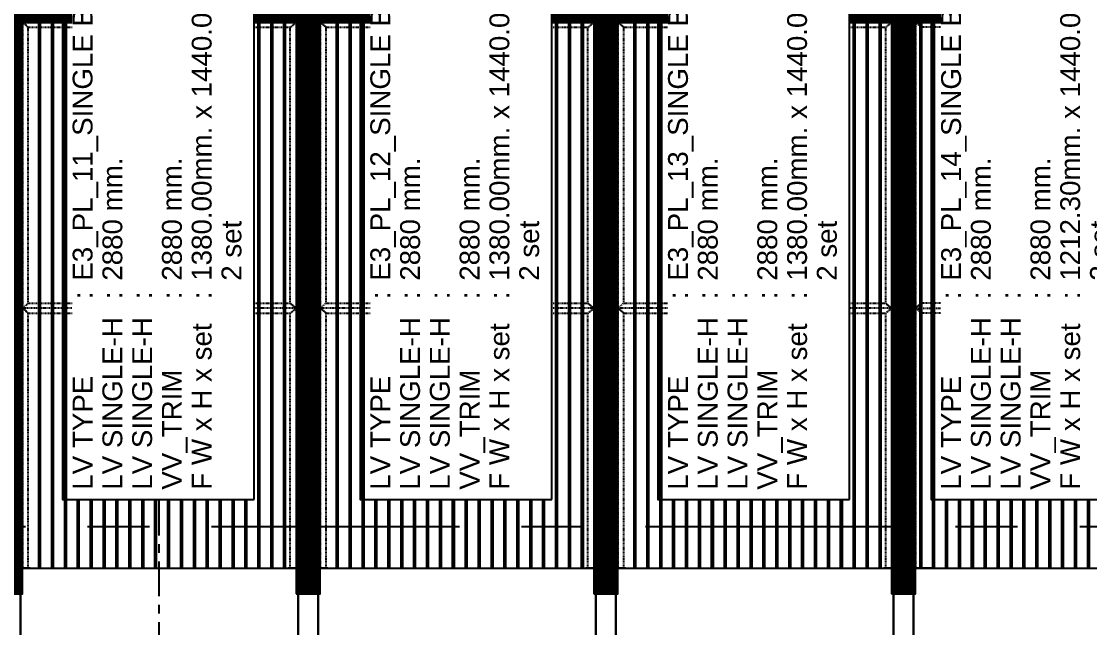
# Model space of a CAD drawing. Header units: millimetres. Extents: x -4391136 to -1798569, y -886572 to -291056.
# Drawn here: x -2402767 to -2397385, y -387650 to -384595 of the extents above; entities that cross this region are included whole.
import ezdxf
from ezdxf.enums import TextEntityAlignment as Align

# ---------------------------------------------------------------- set-up
doc = ezdxf.new("R2010")
doc.units = ezdxf.units.MM
doc.set_wipeout_variables(frame=1)
for name, pattern in [('ACM_Grid2', [9, 6, -1, 1, -1]), ('CENTER', [50.8, 31.75, -6.35, 6.35, -6.35]), ('HIDDEN', [0.375, 0.25, -0.125]), ('HIDDEN2', [4.7625, 3.175, -1.5875]), ('TA_GL_000.70000', [1.925, 0.7, -0.175, 0.175, -0.175, 0.7]), ('TA_GL_005.00000', [13.75, 5, -1.25, 1.25, -1.25, 5]), ('TA_HL_001.00000', [6.5, 3.55, -2.95])]:
    doc.linetypes.add(name, pattern=pattern)
for name, color, linetype in [('000 - 0_SYM_DWG_GRID-BUBBLE_MAIN_COLOR_1', 7, 'Continuous'), ('000 - 0_SYM_DWG_GRIDLINE_MAIN_COLOR_251', 7, 'Continuous'), ('000 - CONCRETE_EX_BUILDING_MAIN_COLOR_1', 7, 'Continuous'), ('000 - GRID', 7, 'CENTER'), ('010 - ASPG_EXTR_MAIN_COLOR_2', 7, 'Continuous'), ('010 - ASPG_EXTR_WIPEOUT_', 7, 'Continuous'), ('010 - ASPG_FRAMING_MAIN_COLOR_1', 7, 'Continuous'), ('010 - ASPG_FRAMING_MAIN_COLOR_2', 7, 'Continuous'), ('010 - ASPG_FRAMING_SUB_COLOR_2', 7, 'Continuous'), ('010 - ASPG_FRAMING_WIPEOUT_', 7, 'Continuous'), ('_[-125x65x6x8', 7, 'Continuous'), ('_PLATE-SC', 7, 'Continuous'), ('_SC -100x100x6x8', 7, 'Continuous'), ('_SC-D1', 7, 'Continuous'), ('G-ANNO-HATCH-G251', 7, 'Continuous'), ('Xref-E1-E4$0$_Beam', 7, 'Continuous'), ('Xref-E1-E4$0$_Col', 7, 'Continuous')]:
    doc.layers.add(name, color=color, linetype=linetype)
for name, color, linetype, plot in [('000 - ESTIMATE_ASPG_MAIN_COLOR_6', 7, 'Continuous', False), ('000 - ESTIMATE_ASPG_TEXT_COLOR_1', 7, 'Continuous', False), ('000 - ESTIMATE_ASPG_WIPEOUT_', 7, 'Continuous', False), ('000_AREA_ASPG_AREA_HATCH_', 7, 'Continuous', False), ('000_AREA_ASPG_AREA_MAIN_COLOR_1', 7, 'Continuous', False)]:
    doc.layers.add(name, color=color, linetype=linetype, plot=plot)
doc.layers.add('ACM_Line_Grid Line _Existing__Lw2_', color=7, linetype='ACM_Grid2', lineweight=9)
doc.styles.add('_Arial', font='arial.ttf')
doc.styles.add('Arial', font='arial.ttf', dxfattribs={"height": 1500})
doc.styles.add('TA', font='', dxfattribs={"height": 4.5})
doc.styles.add('Xref-E1-E4$0$E4_Ent2-CRD$0$Arial', font='arial.ttf', dxfattribs={"height": 300})
doc.styles.get('TA').set_extended_font_data('Cordia New')

# ---------------------------------------------------------------- blocks, each defined once
blk = doc.blocks.new('_PL-01')
at = {"layer": 'G-ANNO-HATCH-G251'}
h = blk.add_hatch(dxfattribs=at)
h.set_pattern_fill('AR-CONC', scale=0.05)
h.set_pattern_definition([(50, (-178564.836, -85577.109), (9.10923345, -0.79695428), [0.9525, -10.4775]), (355, (-178564.836, -85577.109), (-1.76217107, 9.55284226), [0.762, -8.3820292]), (100.4514447, (-178564.077, -85577.176), (7.34706235, 8.7558876), [0.80950044, -8.90451223]), (46.1842, (-178564.836, -85574.569), (13.55395204, -2.1021164), [1.42875, -15.71625]), (96.6355576, (-178563.706, -85574.744), (11.8702067, 12.3713062), [1.2142512, -13.3567804]), (351.184151, (-178564.836, -85574.57), (11.8702067, 12.3713062), [1.1429984, -12.5729866]), (21, (-178563.566, -85575.204), (7.58071956, -5.1132599), [0.9525, -10.4775]), (326, (-178563.566, -85575.204), (3.0901014, 9.2093983), [0.762, -8.382]), (71.451445, (-178562.934, -85575.63), (10.67082096, 4.09613844), [0.80950044, -8.9044969]), (37.5, (-178564.8358, -85577.1093), (0.15443016, 4.227751944), [0, -8.2804, 0, -8.509, 0, -8.41375]), (7.5, (-178564.836, -85577.1093), (3.34098313, 5.00902874), [0, -4.8514, 0, -8.0899, 0, -3.20675]), (327.5, (-178567.668, -85577.1093), (6.77952976, -0.2864372), [0, -3.175, 0, -9.906, 0, -13.1445]), (317.5, (-178568.938, -85577.1093), (7.40645907, 1.27132455), [0, -4.1275, 0, -6.5786, 0, -9.3345])])
h.paths.add_polyline_path([(70, 0), (-70, 0), (-70, -10), (70, -10)])
h = blk.add_hatch(dxfattribs=at)
h.set_pattern_fill('ANSI32', scale=0.5, angle=90)
h.set_pattern_definition([(135, (-178371.5467, -85577.1093), (-3.36759605, -3.36759605), []), (135, (-178371.5467, -85574.8643), (-3.36759605, -3.36759605), [])])
h.paths.add_polyline_path([(70, -10), (-70, -10), (-70, -20), (70, -20)])
at = {"color": 7}
for points in [[(-70, 0), (70, 0), (70, -10), (-70, -10)], [(-70, -10), (70, -10), (70, -20), (-70, -20)]]:
    blk.add_lwpolyline(points, close=True, dxfattribs=at)
at = {"layer": 'ACM_Line_Grid Line _Existing__Lw2_', "color": 7, "lineweight": 20}
blk.add_line((0, 0), (0, -20), dxfattribs=at)
blk = doc.blocks.new('*U1450')
at = {"color": 7}
for p, q in [((-3, 4510.5), (-63, 4510.5)), ((-57.9, 4505.5), (-50, 4505.5)), ((-50, 2505.5), (-50, 4505.5)), ((-50, 4505.5), (50, 4505.5)), ((-24.8, 4482.1), (-24.8, 4468.8)), ((-24.8, 4482.1), (-23.6, 4480.8)), ((-24.8, 4468.8), (-23.6, 4470.1)), ((-22.4, 4482.1), (-23.6, 4480.8)), ((-23.6, 4480.8), (-23.6, 4470.1)), ((-23.6, 4470.1), (-22.4, 4468.8)), ((-22.4, 4482.1), (-21.2, 4480.8)), ((-22.4, 4482.1), (-22.4, 4468.8)), ((-22.4, 4468.8), (-21.2, 4470.1)), ((-20, 4482.1), (-21.2, 4480.8)), ((-21.2, 4480.8), (-21.2, 4470.1)), ((-21.2, 4470.1), (-20, 4468.8)), ((-20, 4482.1), (-18.8, 4480.8)), ((-20, 4482.1), (-20, 4468.8)), ((-20, 4468.8), (-18.8, 4470.2)), ((-17.6, 4486.3), (-18.8, 4485.5)), ((-18.8, 4485.5), (-18.8, 4465.5)), ((-17.6, 4486.3), (-11, 4486.3)), ((-17.6, 4479.1), (-11, 4479.1)), ((-17.6, 4471.9), (-11, 4471.9)), ((-11, 4486.3), (-9.8, 4485.5)), ((-9.8, 4489), (-9.8, 4462)), ((-9.8, 4489), (-8, 4489)), ((-8, 4489), (-8, 4462)), ((-3, 4505.5), (-3, 4510.5)), ((4, 4462), (4, 4489)), ((5.8, 4489), (4, 4489)), ((5.8, 4462), (5.8, 4489)), ((7, 4486.3), (5.8, 4485.5)), ((13.6, 4486.3), (7, 4486.3)), ((13.6, 4479.1), (7, 4479.1)), ((13.6, 4471.9), (7, 4471.9)), ((13.6, 4486.3), (14.8, 4485.5)), ((14.8, 4465.5), (14.8, 4485.5)), ((22.6, 4486.3), (16, 4486.3)), ((22.6, 4479.1), (16, 4479.1)), ((22.6, 4471.9), (16, 4471.9)), ((22.6, 4486.3), (23.8, 4485.5)), ((23.8, 4465.5), (23.8, 4485.5)), ((25, 4482.1), (23.8, 4480.8)), ((25, 4468.8), (23.8, 4470.2)), ((26.2, 4480.8), (25, 4482.1)), ((25, 4468.8), (25, 4482.1)), ((25, 4468.8), (26.2, 4470.2)), ((27.4, 4482.1), (26.2, 4480.8)), ((26.2, 4470.2), (26.2, 4480.8)), ((27.4, 4468.8), (26.2, 4470.2)), ((28.6, 4480.8), (27.4, 4482.1)), ((27.4, 4468.8), (27.4, 4482.1)), ((27.4, 4468.8), (28.6, 4470.2)), ((29.8, 4482.1), (28.6, 4480.8)), ((28.6, 4480.8), (28.6, 4470.2)), ((29.8, 4468.8), (28.6, 4470.2)), ((29.8, 4468.8), (29.8, 4482.1)), ((50, 4505.5), (50, 2505.5)), ((-17.6, 4464.7), (-18.8, 4465.5)), ((-17.6, 4464.7), (-11, 4464.7)), ((-11, 4464.7), (-9.8, 4465.5)), ((-9.8, 4462), (-8, 4462)), ((5.8, 4462), (4, 4462)), ((7, 4464.7), (5.8, 4465.5)), ((13.6, 4464.7), (7, 4464.7)), ((13.6, 4464.7), (14.8, 4465.5)), ((22.6, 4464.7), (16, 4464.7)), ((22.6, 4464.7), (23.8, 4465.5)), ((-24.8, 2528.8), (-24.8, 2542.1)), ((-24.8, 2542.1), (-23.6, 2540.8)), ((-24.8, 2528.8), (-23.6, 2530.2)), ((-23.6, 2540.8), (-22.4, 2542.1)), ((-23.6, 2530.2), (-23.6, 2540.8)), ((-22.4, 2528.8), (-23.6, 2530.2)), ((-22.4, 2542.1), (-21.2, 2540.8)), ((-22.4, 2528.8), (-22.4, 2542.1)), ((-22.4, 2528.8), (-21.2, 2530.2)), ((-21.2, 2540.8), (-20, 2542.1)), ((-21.2, 2530.2), (-21.2, 2540.8)), ((-20, 2528.8), (-21.2, 2530.2)), ((-20, 2542.1), (-18.8, 2540.8)), ((-20, 2528.8), (-20, 2542.1)), ((-20, 2528.8), (-18.8, 2530.2)), ((-17.6, 2546.3), (-18.8, 2545.5)), ((-18.8, 2525.5), (-18.8, 2545.5)), ((-17.6, 2546.3), (-11, 2546.3)), ((-17.6, 2539.1), (-11, 2539.1)), ((-17.6, 2531.9), (-11, 2531.9)), ((-11, 2546.3), (-9.8, 2545.5)), ((-9.8, 2522), (-9.8, 2549)), ((-9.8, 2549), (-8, 2549)), ((-8, 2522), (-8, 2549)), ((4, 2549), (4, 2522)), ((5.8, 2549), (4, 2549)), ((5.8, 2549), (5.8, 2522)), ((7, 2546.3), (5.8, 2545.5)), ((13.6, 2546.3), (7, 2546.3)), ((13.6, 2539.1), (7, 2539.1)), ((13.6, 2531.9), (7, 2531.9)), ((13.6, 2546.3), (14.8, 2545.5)), ((14.8, 2545.5), (14.8, 2525.5)), ((22.6, 2546.3), (16, 2546.3)), ((22.6, 2539.1), (16, 2539.1)), ((22.6, 2531.9), (16, 2531.9)), ((22.6, 2546.3), (23.8, 2545.5)), ((23.8, 2545.5), (23.8, 2525.5)), ((25, 2542.1), (23.8, 2540.8)), ((25, 2528.8), (23.8, 2530.2)), ((25, 2542.1), (26.2, 2540.8)), ((25, 2542.1), (25, 2528.8)), ((26.2, 2530.1), (25, 2528.8)), ((27.4, 2542.1), (26.2, 2540.8)), ((26.2, 2540.8), (26.2, 2530.1)), ((27.4, 2528.8), (26.2, 2530.1)), ((27.4, 2542.1), (28.6, 2540.8)), ((27.4, 2542.1), (27.4, 2528.8)), ((28.6, 2530.1), (27.4, 2528.8)), ((29.8, 2542.1), (28.6, 2540.8)), ((28.6, 2530.1), (28.6, 2540.8)), ((29.8, 2528.8), (28.6, 2530.1)), ((29.8, 2542.1), (29.8, 2528.8)), ((-3, 2500.5), (-63, 2500.5)), ((-57.9, 2505.5), (-50, 2505.5)), ((-50, 2505.5), (50, 2505.5)), ((-17.6, 2524.7), (-18.8, 2525.5)), ((-17.6, 2524.7), (-11, 2524.7)), ((-11, 2524.7), (-9.8, 2525.5)), ((-9.8, 2522), (-8, 2522)), ((-3, 2505.5), (-3, 2500.5)), ((5.8, 2522), (4, 2522)), ((7, 2524.7), (5.8, 2525.5)), ((13.6, 2524.7), (7, 2524.7)), ((13.6, 2524.7), (14.8, 2525.5)), ((22.6, 2524.7), (16, 2524.7)), ((22.6, 2524.7), (23.8, 2525.5))]:
    blk.add_line(p, q, dxfattribs=at)
at = {"color": 7, "linetype": 'HIDDEN'}
for p, q in [((-8, 4500.5), (-8, 4455.6)), ((-3, 4505.5), (-3, 2505.5)), ((3, 2505.5), (3, 4505.5)), ((-8, 2510.5), (-8, 2555.3))]:
    blk.add_line(p, q, dxfattribs=at)
at = {"color": 7}
for points in [[(-17.6, 4486.3, 0.325), (-17.6, 4479.1, 0.325), (-17.6, 4471.9, 0.325), (-17.6, 4464.7, 0.325)], [(-11, 4486.3, -0.325), (-11, 4479.1, -0.325), (-11, 4471.9, -0.325), (-11, 4464.7, -0.325)], [(7, 4464.7, -0.325), (7, 4471.9, -0.325), (7, 4479.1, -0.325), (7, 4486.3, -0.325)], [(13.6, 4464.7, 0.325), (13.6, 4471.9, 0.325), (13.6, 4479.1, 0.325), (13.6, 4486.3, 0.325)], [(22.6, 4464.7, 0.325), (22.6, 4471.9, 0.325), (22.6, 4479.1, 0.325), (22.6, 4486.3, 0.325)], [(-17.6, 2524.7, -0.325), (-17.6, 2531.9, -0.325), (-17.6, 2539.1, -0.325), (-17.6, 2546.3, -0.325)], [(-11, 2524.7, 0.325), (-11, 2531.9, 0.325), (-11, 2539.1, 0.325), (-11, 2546.3, 0.325)], [(7, 2546.3, 0.325), (7, 2539.1, 0.325), (7, 2531.9, 0.325), (7, 2524.7, 0.325)], [(13.6, 2546.3, -0.325), (13.6, 2539.1, -0.325), (13.6, 2531.9, -0.325), (13.6, 2524.7, -0.325)], [(22.6, 2546.3, -0.325), (22.6, 2539.1, -0.325), (22.6, 2531.9, -0.325), (22.6, 2524.7, -0.325)]]:
    blk.add_lwpolyline(points, format="xyb", dxfattribs=at)
for points in [[(16, 4486.3, 0.325), (16, 4479.1, 0.325), (16, 4471.9, 0.325), (16, 4464.7), (14.8, 4465.5), (14.8, 4485.5)], [(16, 2524.7, -0.325), (16, 2531.9, -0.325), (16, 2539.1, -0.325), (16, 2546.3), (14.8, 2545.5), (14.8, 2525.5)]]:
    blk.add_lwpolyline(points, format="xyb", close=True, dxfattribs=at)
for centre, radius, start, end in [((-57.2, 4511.4), 5.91, 188.4792, 263.1502), ((-18.3, 4475.5), 9.29, 134.3223, 225.6777), ((71.5, 4471.4), 47.7, 178.4903, 181.5097), ((23.3, 4475.5), 9.29, 314.3223, 45.6777), ((-18.3, 2535.5), 9.29, 134.3223, 225.6777), ((71.5, 2539.5), 47.7, 178.4903, 181.5097), ((23.3, 2535.5), 9.29, 314.3223, 45.6777), ((-57.2, 2499.6), 5.91, 96.8498, 171.5208)]:
    blk.add_arc(centre, radius, start, end, dxfattribs=at)
at = {"color": 7, "linetype": 'HIDDEN'}
for centre, radius, start, end in [((-13, 4500.5), 5, 0, 90), ((-2.1, 4456.3), 5.91, 186.8498, 261.5208), ((-2.1, 2554.6), 5.91, 98.4792, 173.1502), ((-13, 2510.5), 5, 270, 0)]:
    blk.add_arc(centre, radius, start, end, dxfattribs=at)
at = {"layer": 'Defpoints', "color": 7}
blk.add_line((0, 4510.5), (0, 2500.5), dxfattribs=at)
blk = doc.blocks.new('*U1447')
at = {"color": 7, "linetype": 'HIDDEN2', "ltscale": 0.5}
blk.add_line((-6944.3, -26.5), (-16249.2, -26.5), dxfattribs=at)
at = {"color": 7}
blk.add_lwpolyline([(-6944.3, 32.5), (-16249.2, 32.5), (-16249.2, -32.5), (-6944.3, -32.5)], close=True, dxfattribs=at)
blk = doc.blocks.new('*U1448')
at = {"color": 7}
for p, q in [((-3, 4510.5), (-63, 4510.5)), ((-57.9, 4505.5), (-50, 4505.5)), ((-50, 2505.5), (-50, 4505.5)), ((-50, 4505.5), (50, 4505.5)), ((-24.8, 4482.1), (-24.8, 4468.8)), ((-24.8, 4482.1), (-23.6, 4480.8)), ((-24.8, 4468.8), (-23.6, 4470.1)), ((-22.4, 4482.1), (-23.6, 4480.8)), ((-23.6, 4480.8), (-23.6, 4470.1)), ((-23.6, 4470.1), (-22.4, 4468.8)), ((-22.4, 4482.1), (-21.2, 4480.8)), ((-22.4, 4482.1), (-22.4, 4468.8)), ((-22.4, 4468.8), (-21.2, 4470.1)), ((-20, 4482.1), (-21.2, 4480.8)), ((-21.2, 4480.8), (-21.2, 4470.1)), ((-21.2, 4470.1), (-20, 4468.8)), ((-20, 4482.1), (-18.8, 4480.8)), ((-20, 4482.1), (-20, 4468.8)), ((-20, 4468.8), (-18.8, 4470.2)), ((-17.6, 4486.3), (-18.8, 4485.5)), ((-18.8, 4485.5), (-18.8, 4465.5)), ((-17.6, 4486.3), (-11, 4486.3)), ((-17.6, 4479.1), (-11, 4479.1)), ((-17.6, 4471.9), (-11, 4471.9)), ((-11, 4486.3), (-9.8, 4485.5)), ((-9.8, 4489), (-9.8, 4462)), ((-9.8, 4489), (-8, 4489)), ((-8, 4489), (-8, 4462)), ((-3, 4505.5), (-3, 4510.5)), ((4, 4462), (4, 4489)), ((5.8, 4489), (4, 4489)), ((5.8, 4462), (5.8, 4489)), ((7, 4486.3), (5.8, 4485.5)), ((13.6, 4486.3), (7, 4486.3)), ((13.6, 4479.1), (7, 4479.1)), ((13.6, 4471.9), (7, 4471.9)), ((13.6, 4486.3), (14.8, 4485.5)), ((14.8, 4465.5), (14.8, 4485.5)), ((22.6, 4486.3), (16, 4486.3)), ((22.6, 4479.1), (16, 4479.1)), ((22.6, 4471.9), (16, 4471.9)), ((22.6, 4486.3), (23.8, 4485.5)), ((23.8, 4465.5), (23.8, 4485.5)), ((25, 4482.1), (23.8, 4480.8)), ((25, 4468.8), (23.8, 4470.2)), ((26.2, 4480.8), (25, 4482.1)), ((25, 4468.8), (25, 4482.1)), ((25, 4468.8), (26.2, 4470.2)), ((27.4, 4482.1), (26.2, 4480.8)), ((26.2, 4470.2), (26.2, 4480.8)), ((27.4, 4468.8), (26.2, 4470.2)), ((28.6, 4480.8), (27.4, 4482.1)), ((27.4, 4468.8), (27.4, 4482.1)), ((27.4, 4468.8), (28.6, 4470.2)), ((29.8, 4482.1), (28.6, 4480.8)), ((28.6, 4480.8), (28.6, 4470.2)), ((29.8, 4468.8), (28.6, 4470.2)), ((29.8, 4468.8), (29.8, 4482.1)), ((50, 4505.5), (50, 2505.5)), ((-17.6, 4464.7), (-18.8, 4465.5)), ((-17.6, 4464.7), (-11, 4464.7)), ((-11, 4464.7), (-9.8, 4465.5)), ((-9.8, 4462), (-8, 4462)), ((5.8, 4462), (4, 4462)), ((7, 4464.7), (5.8, 4465.5)), ((13.6, 4464.7), (7, 4464.7)), ((13.6, 4464.7), (14.8, 4465.5)), ((22.6, 4464.7), (16, 4464.7)), ((22.6, 4464.7), (23.8, 4465.5)), ((-24.8, 2528.8), (-24.8, 2542.1)), ((-24.8, 2542.1), (-23.6, 2540.8)), ((-24.8, 2528.8), (-23.6, 2530.2)), ((-23.6, 2540.8), (-22.4, 2542.1)), ((-23.6, 2530.2), (-23.6, 2540.8)), ((-22.4, 2528.8), (-23.6, 2530.2)), ((-22.4, 2542.1), (-21.2, 2540.8)), ((-22.4, 2528.8), (-22.4, 2542.1)), ((-22.4, 2528.8), (-21.2, 2530.2)), ((-21.2, 2540.8), (-20, 2542.1)), ((-21.2, 2530.2), (-21.2, 2540.8)), ((-20, 2528.8), (-21.2, 2530.2)), ((-20, 2542.1), (-18.8, 2540.8)), ((-20, 2528.8), (-20, 2542.1)), ((-20, 2528.8), (-18.8, 2530.2)), ((-17.6, 2546.3), (-18.8, 2545.5)), ((-18.8, 2525.5), (-18.8, 2545.5)), ((-17.6, 2546.3), (-11, 2546.3)), ((-17.6, 2539.1), (-11, 2539.1)), ((-17.6, 2531.9), (-11, 2531.9)), ((-11, 2546.3), (-9.8, 2545.5)), ((-9.8, 2522), (-9.8, 2549)), ((-9.8, 2549), (-8, 2549)), ((-8, 2522), (-8, 2549)), ((4, 2549), (4, 2522)), ((5.8, 2549), (4, 2549)), ((5.8, 2549), (5.8, 2522)), ((7, 2546.3), (5.8, 2545.5)), ((13.6, 2546.3), (7, 2546.3)), ((13.6, 2539.1), (7, 2539.1)), ((13.6, 2531.9), (7, 2531.9)), ((13.6, 2546.3), (14.8, 2545.5)), ((14.8, 2545.5), (14.8, 2525.5)), ((22.6, 2546.3), (16, 2546.3)), ((22.6, 2539.1), (16, 2539.1)), ((22.6, 2531.9), (16, 2531.9)), ((22.6, 2546.3), (23.8, 2545.5)), ((23.8, 2545.5), (23.8, 2525.5)), ((25, 2542.1), (23.8, 2540.8)), ((25, 2528.8), (23.8, 2530.2)), ((25, 2542.1), (26.2, 2540.8)), ((25, 2542.1), (25, 2528.8)), ((26.2, 2530.1), (25, 2528.8)), ((27.4, 2542.1), (26.2, 2540.8)), ((26.2, 2540.8), (26.2, 2530.1)), ((27.4, 2528.8), (26.2, 2530.1)), ((27.4, 2542.1), (28.6, 2540.8)), ((27.4, 2542.1), (27.4, 2528.8)), ((28.6, 2530.1), (27.4, 2528.8)), ((29.8, 2542.1), (28.6, 2540.8)), ((28.6, 2530.1), (28.6, 2540.8)), ((29.8, 2528.8), (28.6, 2530.1)), ((29.8, 2542.1), (29.8, 2528.8)), ((-3, 2500.5), (-63, 2500.5)), ((-57.9, 2505.5), (-50, 2505.5)), ((-50, 2505.5), (50, 2505.5)), ((-17.6, 2524.7), (-18.8, 2525.5)), ((-17.6, 2524.7), (-11, 2524.7)), ((-11, 2524.7), (-9.8, 2525.5)), ((-9.8, 2522), (-8, 2522)), ((-3, 2505.5), (-3, 2500.5)), ((5.8, 2522), (4, 2522)), ((7, 2524.7), (5.8, 2525.5)), ((13.6, 2524.7), (7, 2524.7)), ((13.6, 2524.7), (14.8, 2525.5)), ((22.6, 2524.7), (16, 2524.7)), ((22.6, 2524.7), (23.8, 2525.5))]:
    blk.add_line(p, q, dxfattribs=at)
at = {"color": 7, "linetype": 'HIDDEN'}
for p, q in [((-8, 4500.5), (-8, 4455.6)), ((-3, 4505.5), (-3, 2505.5)), ((3, 2505.5), (3, 4505.5)), ((-8, 2510.5), (-8, 2555.3))]:
    blk.add_line(p, q, dxfattribs=at)
at = {"color": 7}
for points in [[(-17.6, 4486.3, 0.325), (-17.6, 4479.1, 0.325), (-17.6, 4471.9, 0.325), (-17.6, 4464.7, 0.325)], [(-11, 4486.3, -0.325), (-11, 4479.1, -0.325), (-11, 4471.9, -0.325), (-11, 4464.7, -0.325)], [(7, 4464.7, -0.325), (7, 4471.9, -0.325), (7, 4479.1, -0.325), (7, 4486.3, -0.325)], [(13.6, 4464.7, 0.325), (13.6, 4471.9, 0.325), (13.6, 4479.1, 0.325), (13.6, 4486.3, 0.325)], [(22.6, 4464.7, 0.325), (22.6, 4471.9, 0.325), (22.6, 4479.1, 0.325), (22.6, 4486.3, 0.325)], [(-17.6, 2524.7, -0.325), (-17.6, 2531.9, -0.325), (-17.6, 2539.1, -0.325), (-17.6, 2546.3, -0.325)], [(-11, 2524.7, 0.325), (-11, 2531.9, 0.325), (-11, 2539.1, 0.325), (-11, 2546.3, 0.325)], [(7, 2546.3, 0.325), (7, 2539.1, 0.325), (7, 2531.9, 0.325), (7, 2524.7, 0.325)], [(13.6, 2546.3, -0.325), (13.6, 2539.1, -0.325), (13.6, 2531.9, -0.325), (13.6, 2524.7, -0.325)], [(22.6, 2546.3, -0.325), (22.6, 2539.1, -0.325), (22.6, 2531.9, -0.325), (22.6, 2524.7, -0.325)]]:
    blk.add_lwpolyline(points, format="xyb", dxfattribs=at)
for points in [[(16, 4486.3, 0.325), (16, 4479.1, 0.325), (16, 4471.9, 0.325), (16, 4464.7), (14.8, 4465.5), (14.8, 4485.5)], [(16, 2524.7, -0.325), (16, 2531.9, -0.325), (16, 2539.1, -0.325), (16, 2546.3), (14.8, 2545.5), (14.8, 2525.5)]]:
    blk.add_lwpolyline(points, format="xyb", close=True, dxfattribs=at)
for centre, radius, start, end in [((-57.2, 4511.4), 5.91, 188.4792, 263.1502), ((-18.3, 4475.5), 9.29, 134.3223, 225.6777), ((71.5, 4471.4), 47.7, 178.4903, 181.5097), ((23.3, 4475.5), 9.29, 314.3223, 45.6777), ((-18.3, 2535.5), 9.29, 134.3223, 225.6777), ((71.5, 2539.5), 47.7, 178.4903, 181.5097), ((23.3, 2535.5), 9.29, 314.3223, 45.6777), ((-57.2, 2499.6), 5.91, 96.8498, 171.5208)]:
    blk.add_arc(centre, radius, start, end, dxfattribs=at)
at = {"color": 7, "linetype": 'HIDDEN'}
for centre, radius, start, end in [((-13, 4500.5), 5, 0, 90), ((-2.1, 4456.3), 5.91, 186.8498, 261.5208), ((-2.1, 2554.6), 5.91, 98.4792, 173.1502), ((-13, 2510.5), 5, 270, 0)]:
    blk.add_arc(centre, radius, start, end, dxfattribs=at)
at = {"layer": 'Defpoints', "color": 7}
blk.add_line((0, 4510.5), (0, 2500.5), dxfattribs=at)
blk = doc.blocks.new('*U1439')
at = {"color": 7, "linetype": 'HIDDEN2', "ltscale": 0.5}
blk.add_line((-6944.3, -26.5), (-16249.2, -26.5), dxfattribs=at)
at = {"color": 7}
blk.add_lwpolyline([(-6944.3, 32.5), (-16249.2, 32.5), (-16249.2, -32.5), (-6944.3, -32.5)], close=True, dxfattribs=at)
blk = doc.blocks.new('_SC-D1')
at = {"color": 7}
blk.add_line((3, -36), (-3, -36), dxfattribs=at)
for points in [[(-50, 0), (50, 0), (50, -6), (-50, -6)], [(-3, -6), (3, -6), (3, -106), (-3, -106)]]:
    blk.add_lwpolyline(points, close=True, dxfattribs=at)
blk = doc.blocks.new('W-1-PP17-ENT2_REV00_20260527-083622_ELEVATION_3_ST')
at = {"layer": 'Xref-E1-E4$0$_Beam', "color": 7, "lineweight": -3}
for p, q in [((500, 110740), (9905, 110740)), ((500, 108690), (9905, 108690))]:
    blk.add_line(p, q, dxfattribs=at)
at = {"layer": 'Xref-E1-E4$0$_Col', "color": 7}
blk.add_line((9905, 102190), (9905, 114090), dxfattribs=at)
at = {"layer": '_[-125x65x6x8', "color": 7}
for name, p in [('*U1447', (16799.3, 110240)), ('*U1439', (16799.3, 109190))]:
    blk.add_blockref(name, p, dxfattribs=at)
at = {"layer": '_PLATE-SC', "color": 7}
for p in [(6670, 110740), (9605, 110740)]:
    blk.add_blockref('_PL-01', p, dxfattribs=at)
at = {"layer": '_PLATE-SC', "color": 7, "xscale": -1, "rotation": 180}
for p in [(6670, 108690), (9605, 108690)]:
    blk.add_blockref('_PL-01', p, dxfattribs=at)
at = {"layer": '_SC -100x100x6x8', "color": 7}
for name, p in [('*U1448', (6670, 106209.5)), ('*U1450', (9605, 106209.5))]:
    blk.add_blockref(name, p, dxfattribs=at)
at = {"layer": '_SC-D1', "color": 7}
for p in [(6670, 110207.5), (9605, 110207.5), (6670, 109157.5), (9605, 109157.5)]:
    blk.add_blockref('_SC-D1', p, dxfattribs=at)
at = {"layer": 'Defpoints', "color": 7, "lineweight": -3, "style": 'Xref-E1-E4$0$E4_Ent2-CRD$0$Arial'}
for s, p in [('B52', (4756.9, 111067.1)), ('B59', (4756.9, 108384)), ('B59', (7327.9, 108384))]:
    blk.add_text(s, height=120, dxfattribs=at).set_placement(p, align=Align.MIDDLE_CENTER)
blk = doc.blocks.new('*U2359')
at = {"layer": '000 - 0_SYM_DWG_GRIDLINE_MAIN_COLOR_251', "color": 7, "linetype": 'ByBlock', "ltscale": 5}
blk.add_line((20, 0), (-295.4, 0), dxfattribs=at)
at = {"color": 7, "style": 'TA', "flags": 1}
blk.add_attdef('LOCATION', (6, -6), '', height=4.5, rotation=270, dxfattribs=at)
at = {"layer": '000 - 0_SYM_DWG_GRID-BUBBLE_MAIN_COLOR_1', "color": 7, "style": 'Arial'}
blk.add_attdef('GRID-HEAD', text='', height=4, rotation=90, dxfattribs=at).set_placement((41.25, 0), align=Align.MIDDLE_CENTER)
blk = doc.blocks.new('*U1519')
at = {"layer": '000 - 0_SYM_DWG_GRIDLINE_MAIN_COLOR_251', "color": 7, "linetype": 'ByBlock', "ltscale": 5}
blk.add_line((20, 0), (-232, 0), dxfattribs=at)
at = {"color": 7, "style": 'TA', "flags": 1}
blk.add_attdef('LOCATION', (6, -6), '', height=4.5, rotation=270, dxfattribs=at)
blk = doc.blocks.new('W-1-PP17-ENT2_REV00_20260527-083622_ELEVATION_3_DIMS')
at = {"layer": '000 - 0_SYM_DWG_GRIDLINE_MAIN_COLOR_251', "color": 7, "linetype": 'TA_GL_005.00000', "xscale": 50, "yscale": 50, "zscale": 50, "rotation": 180}
blk.add_blockref('*U1519', (0, 108690), dxfattribs=at)
at = {"layer": '000 - GRID', "color": 7, "linetype": 'TA_GL_000.70000', "xscale": 50.00000000000038, "yscale": 50.00000000000038, "zscale": 50.00000000000038, "rotation": 270}
blk.add_blockref('*U2359', (5300, 101070), dxfattribs=at)
blk = doc.blocks.new('DPA_CP_Entrance Canopy Curve_Ent 2_middle - Entrance Canopy Curve R1 Frame-28742900-ENTRANCE 2 - ENLARGE ELEVATION 3')
at = {"layer": '000 - CONCRETE_EX_BUILDING_MAIN_COLOR_1', "color": 7}
for p, q in [((-2735492.7, 108480), (-2735692.7, 108480)), ((-2735492.7, 108480), (-2735692.7, 108480)), ((-2735542.7, 107891.1), (-2735542.7, 108480)), ((-2735542.7, 108480), (-2734142.7, 108480)), ((-2735542.7, 108480), (-2734142.7, 108480)), ((-2734142.7, 108480), (-2734142.7, 107891.1)), ((-2735542.7, 108240), (-2735542.7, 108455)), ((-2735542.7, 108455), (-2735542.7, 107891.1)), ((-2734142.7, 107891.1), (-2734142.7, 108455)), ((-2734142.7, 108455), (-2734142.7, 108240)), ((-2735542.7, 106091.1), (-2735542.7, 107891.1)), ((-2735542.7, 107891.1), (-2735542.7, 106066.1)), ((-2734142.7, 106066.1), (-2734142.7, 107891.1)), ((-2734142.7, 107891.1), (-2734142.7, 106091.1)), ((-2735542.7, 106071.1), (-2735542.7, 106091.1)), ((-2734142.7, 106091.1), (-2735542.7, 106091.1)), ((-2735542.7, 106060.2), (-2735542.7, 106071.1)), ((-2735542.7, 106071.1), (-2734142.7, 106071.1)), ((-2735542.7, 106071.1), (-2734142.7, 106071.1)), ((-2735542.7, 106066.1), (-2735542.7, 105896.1)), ((-2735542.7, 106058.1), (-2735542.7, 106060.2)), ((-2735542.7, 106060.2), (-2734142.7, 106060.2)), ((-2735542.7, 105877.1), (-2735542.7, 106058.1)), ((-2735542.7, 106036.1), (-2735542.7, 106048.6)), ((-2735542.7, 106046.6), (-2735542.7, 106036.1)), ((-2734142.7, 106091.1), (-2734142.7, 106071.1)), ((-2734142.7, 106071.1), (-2734142.7, 106060.2)), ((-2734142.7, 105896.1), (-2734142.7, 106066.1)), ((-2734142.7, 106060.2), (-2734142.7, 106058.1)), ((-2734142.7, 106058.1), (-2734142.7, 105877.1)), ((-2734142.7, 106048.6), (-2734142.7, 106036.1)), ((-2734142.7, 106036.1), (-2734142.7, 106046.6)), ((-2735542.7, 106036.1), (-2735642.7, 106036.1)), ((-2735542.7, 106036.1), (-2735642.7, 106036.1)), ((-2735542.7, 106006.1), (-2735642.7, 106006.1)), ((-2735542.7, 106006.1), (-2735642.7, 106006.1)), ((-2735542.7, 105896.1), (-2735542.7, 106006.1)), ((-2735542.7, 106006.1), (-2735542.7, 105819.9)), ((-2734142.7, 105819.9), (-2734142.7, 106006.1)), ((-2734142.7, 106006.1), (-2734142.7, 105896.1)), ((-2735542.7, 105871.1), (-2735542.7, 105877.1)), ((-2735542.7, 105877.1), (-2734142.7, 105877.1)), ((-2735542.7, 105877.1), (-2734142.7, 105877.1)), ((-2735542.7, 105871.9), (-2735542.7, 105872.8)), ((-2735542.7, 105872.8), (-2735542.7, 105871.8)), ((-2735542.7, 105818.8), (-2735542.7, 105871.1)), ((-2735542.7, 105871.1), (-2734142.7, 105871.1)), ((-2735542.7, 105871.1), (-2734142.7, 105871.1)), ((-2734142.7, 105877.1), (-2734142.7, 105871.1)), ((-2734142.7, 105871.8), (-2734142.7, 105872.8)), ((-2734142.7, 105872.8), (-2734142.7, 105871.9)), ((-2734142.7, 105871.1), (-2734142.7, 105818.8))]:
    blk.add_line(p, q, dxfattribs=at)
blk = doc.blocks.new('DPA_CP_Entrance Canopy Curve_Ent 2_middle - Entrance Canopy Curve R1 Frame-V24-ENTRANCE 2 - ENLARGE ELEVATION 3')
at = {"layer": '000 - CONCRETE_EX_BUILDING_MAIN_COLOR_1', "color": 7}
for p, q in [((-2732493.1, 108480), (-2732692.7, 108480)), ((-2732493.1, 108480), (-2732692.7, 108480)), ((-2732542.7, 107891.1), (-2732542.7, 108480)), ((-2732542.7, 108480), (-2731142.7, 108480)), ((-2732542.7, 108480), (-2731142.7, 108480)), ((-2731142.7, 108480), (-2731142.7, 107891.1)), ((-2732542.7, 108240), (-2732542.7, 108455)), ((-2732542.7, 108455), (-2732542.7, 107891.1)), ((-2731142.7, 107891.1), (-2731142.7, 108455)), ((-2731142.7, 108455), (-2731142.7, 108240)), ((-2732542.7, 106091.1), (-2732542.7, 107891.1)), ((-2732542.7, 107891.1), (-2732542.7, 106066.1)), ((-2731142.7, 106066.1), (-2731142.7, 107891.1)), ((-2731142.7, 107891.1), (-2731142.7, 106091.1)), ((-2732542.7, 106071.1), (-2732542.7, 106091.1)), ((-2731142.7, 106091.1), (-2732542.7, 106091.1)), ((-2732542.7, 106060.2), (-2732542.7, 106071.1)), ((-2732542.7, 106071.1), (-2731142.7, 106071.1)), ((-2732542.7, 106071.1), (-2731142.7, 106071.1)), ((-2732542.7, 106066.1), (-2732542.7, 105896.1)), ((-2732542.7, 106058.1), (-2732542.7, 106060.2)), ((-2732542.7, 106060.2), (-2731142.7, 106060.2)), ((-2732542.7, 105877.1), (-2732542.7, 106058.1)), ((-2732542.7, 106036.1), (-2732542.7, 106048.6)), ((-2732542.7, 106046.6), (-2732542.7, 106036.1)), ((-2731142.7, 106091.1), (-2731142.7, 106071.1)), ((-2731142.7, 106071.1), (-2731142.7, 106060.2)), ((-2731142.7, 105896.1), (-2731142.7, 106066.1)), ((-2731142.7, 106060.2), (-2731142.7, 106058.1)), ((-2731142.7, 106058.1), (-2731142.7, 105877.1)), ((-2731142.7, 106048.6), (-2731142.7, 106033.3)), ((-2731142.7, 106033.3), (-2731142.7, 106046.6)), ((-2732542.7, 106036.1), (-2732642.7, 106036.1)), ((-2732542.7, 106036.1), (-2732642.7, 106036.1)), ((-2732542.7, 106006.1), (-2732642.7, 106006.1)), ((-2732542.7, 106006.1), (-2732642.7, 106006.1)), ((-2732542.7, 105896.1), (-2732542.7, 106006.1)), ((-2732542.7, 106006.1), (-2732542.7, 105819.9)), ((-2731142.7, 105819.9), (-2731142.7, 106006.1)), ((-2731142.7, 106006.1), (-2731142.7, 105896.1)), ((-2732542.7, 105871.1), (-2732542.7, 105877.1)), ((-2732542.7, 105877.1), (-2731142.7, 105877.1)), ((-2732542.7, 105877.1), (-2731142.7, 105877.1)), ((-2732542.7, 105871.9), (-2732542.7, 105872.8)), ((-2732542.7, 105872.8), (-2732542.7, 105871.8)), ((-2732542.7, 105818.8), (-2732542.7, 105871.1)), ((-2732542.7, 105871.1), (-2731142.7, 105871.1)), ((-2732542.7, 105871.1), (-2731142.7, 105871.1)), ((-2731142.7, 105877.1), (-2731142.7, 105871.1)), ((-2731142.7, 105871.8), (-2731142.7, 105872.8)), ((-2731142.7, 105872.8), (-2731142.7, 105871.9)), ((-2731142.7, 105871.1), (-2731142.7, 105818.8))]:
    blk.add_line(p, q, dxfattribs=at)
blk = doc.blocks.new('DPA_CP_Entrance Canopy Curve_Ent 2_Edge Rev B-2 - Entrance Canopy Curve_Right-28747511-ENTRANCE 2 - ENLARGE ELEVATION 3')
at = {"layer": '000 - CONCRETE_EX_BUILDING_MAIN_COLOR_1', "color": 7}
for p, q in [((-2731192.7, 108480), (-2730940.2, 108480)), ((-2730940.2, 108480), (-2731192.7, 108480)), ((-2731042.7, 108480), (-2729737.7, 108480)), ((-2731042.7, 108480), (-2729737.7, 108480)), ((-2731042.7, 108480), (-2731042.7, 107891.1)), ((-2729737.7, 108365), (-2729737.7, 108480)), ((-2729737.7, 108480), (-2729737.7, 107891.1)), ((-2731042.7, 108240), (-2731042.7, 108455)), ((-2731042.7, 107891.1), (-2731042.7, 108455)), ((-2729737.7, 108242), (-2729737.7, 108355)), ((-2729737.7, 108225), (-2729737.7, 108240)), ((-2729737.7, 107891.1), (-2729737.7, 108215)), ((-2731042.7, 106091.1), (-2731042.7, 107891.1)), ((-2731042.7, 107891.1), (-2731042.7, 106066.1)), ((-2729737.7, 106066.1), (-2729737.7, 107891.1)), ((-2729737.7, 107891.1), (-2729737.7, 106091.1)), ((-2729737.7, 106091.1), (-2731042.7, 106091.1)), ((-2731042.7, 106091.1), (-2731042.7, 106071.1)), ((-2731042.7, 106071.1), (-2729737.7, 106071.1)), ((-2731042.7, 106071.1), (-2730043.5, 106071.1)), ((-2731042.7, 106060.2), (-2731042.7, 106071.1)), ((-2731042.7, 106066.1), (-2731042.7, 105896.1)), ((-2731042.7, 106058.1), (-2731042.7, 106060.2)), ((-2731042.7, 106060.2), (-2730043.5, 106060.2)), ((-2731042.7, 106058.1), (-2731042.7, 105877.1)), ((-2731042.7, 106033.3), (-2731042.7, 106048.6)), ((-2731042.7, 106046.6), (-2731042.7, 106033.3)), ((-2730043.5, 106071.1), (-2729737.7, 106071.1)), ((-2730043.5, 106066.1), (-2730043.5, 106058.1)), ((-2730043.5, 106058.1), (-2730043.5, 106066.1)), ((-2730043.5, 106060.2), (-2729737.7, 106060.2)), ((-2729737.7, 106091.1), (-2729737.7, 106071.1)), ((-2729737.7, 106071.1), (-2729737.7, 106060.2)), ((-2729737.7, 105871.1), (-2729737.7, 106066.1)), ((-2729737.7, 106060.2), (-2729737.7, 106058.1)), ((-2729737.7, 106058.1), (-2729737.7, 105877.1)), ((-2731042.7, 106033.3), (-2731142.7, 106033.3)), ((-2731042.7, 106033.3), (-2731142.7, 106033.3)), ((-2731042.7, 106006.1), (-2731142.7, 106006.1)), ((-2731042.7, 106006.1), (-2731142.7, 106006.1)), ((-2731042.7, 105896.1), (-2731042.7, 106006.1)), ((-2731042.7, 106006.1), (-2731042.7, 105819.9)), ((-2731042.7, 105877.1), (-2729737.7, 105877.1)), ((-2731042.7, 105877.1), (-2729737.7, 105877.1)), ((-2731042.7, 105877.1), (-2731042.7, 105871.1)), ((-2731042.7, 105871.9), (-2731042.7, 105872.8)), ((-2731042.7, 105872.8), (-2731042.7, 105871.8)), ((-2731042.7, 105871.1), (-2729737.7, 105871.1)), ((-2731042.7, 105871.1), (-2730043.5, 105871.1)), ((-2731042.7, 105818.8), (-2731042.7, 105871.1)), ((-2730043.5, 105871.1), (-2729737.7, 105871.1)), ((-2730043.5, 105871.1), (-2730043.5, 105818.8)), ((-2730043.5, 105819.9), (-2730043.5, 105871.1)), ((-2729940.2, 105871.1), (-2729930.2, 105871.1)), ((-2729940.2, 105871.1), (-2729840.2, 105871.1)), ((-2729940.2, 105871.1), (-2729840.2, 105871.1)), ((-2729940.2, 105871.1), (-2729840.2, 105871.1)), ((-2729940.2, 105871.1), (-2729840.2, 105871.1)), ((-2729940.2, 105871.1), (-2729840.2, 105871.1)), ((-2729940.2, 105871.1), (-2729840.2, 105871.1)), ((-2729940.2, 105871.1), (-2729840.2, 105871.1)), ((-2729940.2, 105871.1), (-2729840.2, 105871.1)), ((-2729940.2, 105871.1), (-2729840.2, 105871.1)), ((-2729940.2, 105871.1), (-2729840.2, 105871.1)), ((-2729940.2, 105871.1), (-2729840.2, 105871.1)), ((-2729940.2, 105871.1), (-2729840.2, 105871.1)), ((-2729940.2, 105871.1), (-2729840.2, 105871.1)), ((-2729940.2, 105871.1), (-2729840.2, 105871.1)), ((-2729940.2, 105871.1), (-2729840.2, 105871.1)), ((-2729940.2, 105871.1), (-2729840.2, 105871.1)), ((-2729940.2, 105871.1), (-2729840.2, 105871.1)), ((-2729940.2, 105871.1), (-2729840.2, 105871.1)), ((-2729940.2, 105871.1), (-2729840.2, 105871.1)), ((-2729940.2, 105871.1), (-2729840.2, 105871.1)), ((-2729940.2, 105871.1), (-2729840.2, 105871.1)), ((-2729940.2, 105871.1), (-2729840.2, 105871.1)), ((-2729940.2, 105871.1), (-2729840.2, 105871.1)), ((-2729940.2, 105871.1), (-2729840.2, 105871.1)), ((-2729940.2, 105871.1), (-2729840.2, 105871.1)), ((-2729940.2, 105871.1), (-2729840.2, 105871.1)), ((-2729940.2, 105871.1), (-2729840.2, 105871.1)), ((-2729940.2, 105871.1), (-2729840.2, 105871.1)), ((-2729940.2, 105871.1), (-2729840.2, 105871.1)), ((-2729940.2, 105871.1), (-2729840.2, 105871.1)), ((-2729940.2, 105871.1), (-2729891, 105871.1)), ((-2729940.2, 105871.1), (-2729891.6, 105871.1)), ((-2729940.2, 105871.1), (-2729893.6, 105871.1)), ((-2729940.2, 105871.1), (-2729894.2, 105871.1)), ((-2729940.2, 105871.1), (-2729896.2, 105871.1)), ((-2729940.2, 105871.1), (-2729896.9, 105871.1)), ((-2729940.2, 105871.1), (-2729898.8, 105871.1)), ((-2729940.2, 105871.1), (-2729899.5, 105871.1)), ((-2729940.2, 105871.1), (-2729901.5, 105871.1)), ((-2729940.2, 105871.1), (-2729902.1, 105871.1)), ((-2729940.2, 105871.1), (-2729904.1, 105871.1)), ((-2729940.2, 105871.1), (-2729904.7, 105871.1)), ((-2729940.2, 105871.1), (-2729906.7, 105871.1)), ((-2729940.2, 105871.1), (-2729907.3, 105871.1)), ((-2729940.2, 105871.1), (-2729908.2, 105871.1)), ((-2729940.2, 105871.1), (-2729908.2, 105871.1)), ((-2729940.2, 105871.1), (-2729908.2, 105871.1)), ((-2729940.2, 105871.1), (-2729908.2, 105871.1)), ((-2729737.7, 105877.1), (-2729737.7, 105871.1)), ((-2729737.7, 105871.8), (-2729737.7, 105872.8)), ((-2729737.7, 105872.8), (-2729737.7, 105871.9))]:
    blk.add_line(p, q, dxfattribs=at)
blk = doc.blocks.new('W-1-PP17-ENT2_REV00_20260527-083622_ELEVATION_3_EX')
at = {"color": 7}
blk.add_wipeout([(0, 105818.8), (10405, 105818.8), (10405, 108480), (0, 108480)], dxfattribs=at)
at = {"layer": '000 - CONCRETE_EX_BUILDING_MAIN_COLOR_1', "color": 7}
for name, p in [('DPA_CP_Entrance Canopy Curve_Ent 2_middle - Entrance Canopy Curve R1 Frame-28742900-ENTRANCE 2 - ENLARGE ELEVATION 3', (2740142.7, 0)), ('DPA_CP_Entrance Canopy Curve_Ent 2_middle - Entrance Canopy Curve R1 Frame-28742900-ENTRANCE 2 - ENLARGE ELEVATION 3', (2741642.7, 0)), ('DPA_CP_Entrance Canopy Curve_Ent 2_middle - Entrance Canopy Curve R1 Frame-V24-ENTRANCE 2 - ENLARGE ELEVATION 3', (2740142.7, 0)), ('DPA_CP_Entrance Canopy Curve_Ent 2_Edge Rev B-2 - Entrance Canopy Curve_Right-28747511-ENTRANCE 2 - ENLARGE ELEVATION 3', (2740142.7, 0))]:
    blk.add_blockref(name, p, dxfattribs=at)
blk = doc.blocks.new('*U2024')
at = {"color": 7}
blk.add_wipeout([(50, 0), (1450, 0), (1450, 2880), (50, 2880)], dxfattribs=at).dxf.layer = '010 - ASPG_EXTR_WIPEOUT_'
at = {"layer": '010 - ASPG_EXTR_MAIN_COLOR_2', "color": 7}
for points in [[(141.5, 0), (151.7, 0), (151.7, 2880), (141.5, 2880)], [(206.5, 0), (216.7, 0), (216.7, 2880), (206.5, 2880)], [(271.5, 0), (281.7, 0), (281.7, 2880), (271.5, 2880)], [(336.5, 0), (346.7, 0), (346.7, 2880), (336.5, 2880)], [(401.5, 0), (411.7, 0), (411.7, 2880), (401.5, 2880)], [(466.5, 0), (476.7, 0), (476.7, 2880), (466.5, 2880)], [(531.5, 0), (541.7, 0), (541.7, 2880), (531.5, 2880)], [(596.5, 0), (606.7, 0), (606.7, 2880), (596.5, 2880)], [(661.5, 0), (671.7, 0), (671.7, 2880), (661.5, 2880)], [(726.5, 0), (736.7, 0), (736.7, 2880), (726.5, 2880)], [(791.5, 0), (801.7, 0), (801.7, 2880), (791.5, 2880)], [(856.5, 0), (866.7, 0), (866.7, 2880), (856.5, 2880)], [(921.5, 0), (931.7, 0), (931.7, 2880), (921.5, 2880)], [(986.5, 0), (996.7, 0), (996.7, 2880), (986.5, 2880)], [(1051.5, 0), (1061.7, 0), (1061.7, 2880), (1051.5, 2880)], [(1116.5, 0), (1126.7, 0), (1126.7, 2880), (1116.5, 2880)], [(1181.5, 0), (1191.7, 0), (1191.7, 2880), (1181.5, 2880)], [(1246.5, 0), (1256.7, 0), (1256.7, 2880), (1246.5, 2880)], [(1311.5, 0), (1321.7, 0), (1321.7, 2880), (1311.5, 2880)], [(1376.5, 0), (1386.7, 0), (1386.7, 2880), (1376.5, 2880)]]:
    blk.add_lwpolyline(points, close=True, dxfattribs=at)
at = {"layer": '010 - ASPG_FRAMING_SUB_COLOR_2', "color": 7}
blk.add_lwpolyline([(50, 0), (1450, 0), (1450, 2880), (50, 2880)], close=True, dxfattribs=at)
at = {"color": 7}
for points in [[(-50, 0), (50, 0), (50, 2880), (-50, 2880)], [(1450, 0), (1550, 0), (1550, 2880), (1450, 2880)]]:
    blk.add_wipeout(points, dxfattribs=at).dxf.layer = '010 - ASPG_EXTR_WIPEOUT_'
at = {"layer": '010 - ASPG_EXTR_MAIN_COLOR_2', "color": 7}
blk.add_lwpolyline([(1441.5, 0), (1451.7, 0), (1451.7, 2880), (1441.5, 2880)], close=True, dxfattribs=at)
at = {"layer": '010 - ASPG_FRAMING_MAIN_COLOR_1', "color": 7}
for points in [[(-50, 0), (-40, 0), (-40, 2880), (-50, 2880)], [(40, 0), (50, 0), (50, 2880), (40, 2880)], [(1450, 0), (1460, 0), (1460, 2880), (1450, 2880)], [(1540, 0), (1550, 0), (1550, 2880), (1540, 2880)]]:
    blk.add_lwpolyline(points, close=True, dxfattribs=at)
at = {"layer": '010 - ASPG_FRAMING_SUB_COLOR_2', "color": 7}
for points in [[(-50, 0), (50, 0), (50, 2880), (-50, 2880)], [(1450, 0), (1550, 0), (1550, 2880), (1450, 2880)]]:
    blk.add_lwpolyline(points, close=True, dxfattribs=at)
blk = doc.blocks.new('*U2017')
at = {"color": 7}
blk.add_wipeout([(50, 0), (1272.3, 0), (1272.3, 2880), (50, 2880)], dxfattribs=at).dxf.layer = '010 - ASPG_EXTR_WIPEOUT_'
at = {"layer": '010 - ASPG_EXTR_MAIN_COLOR_2', "color": 7}
for points in [[(81.6, 0), (91.8, 0), (91.8, 2880), (81.6, 2880)], [(146.6, 0), (156.8, 0), (156.8, 2880), (146.6, 2880)], [(211.6, 0), (221.8, 0), (221.8, 2880), (211.6, 2880)], [(276.6, 0), (286.8, 0), (286.8, 2880), (276.6, 2880)], [(341.6, 0), (351.8, 0), (351.8, 2880), (341.6, 2880)], [(406.6, 0), (416.8, 0), (416.8, 2880), (406.6, 2880)], [(471.6, 0), (481.8, 0), (481.8, 2880), (471.6, 2880)], [(536.6, 0), (546.8, 0), (546.8, 2880), (536.6, 2880)], [(601.6, 0), (611.8, 0), (611.8, 2880), (601.6, 2880)], [(666.6, 0), (676.8, 0), (676.8, 2880), (666.6, 2880)], [(731.6, 0), (741.8, 0), (741.8, 2880), (731.6, 2880)], [(796.6, 0), (806.8, 0), (806.8, 2880), (796.6, 2880)], [(861.6, 0), (871.8, 0), (871.8, 2880), (861.6, 2880)], [(926.6, 0), (936.8, 0), (936.8, 2880), (926.6, 2880)], [(991.6, 0), (1001.8, 0), (1001.8, 2880), (991.6, 2880)], [(1056.6, 0), (1066.8, 0), (1066.8, 2880), (1056.6, 2880)], [(1121.6, 0), (1131.8, 0), (1131.8, 2880), (1121.6, 2880)], [(1186.6, 0), (1196.8, 0), (1196.8, 2880), (1186.6, 2880)], [(1251.6, 0), (1261.8, 0), (1261.8, 2880), (1251.6, 2880)]]:
    blk.add_lwpolyline(points, close=True, dxfattribs=at)
at = {"layer": '010 - ASPG_FRAMING_SUB_COLOR_2', "color": 7}
blk.add_lwpolyline([(50, 0), (1272.3, 0), (1272.3, 2880), (50, 2880)], close=True, dxfattribs=at)
at = {"color": 7}
blk.add_wipeout([(-50, 0), (50, 0), (50, 2880), (-50, 2880)], dxfattribs=at).dxf.layer = '010 - ASPG_EXTR_WIPEOUT_'
at = {"layer": '010 - ASPG_FRAMING_MAIN_COLOR_1', "color": 7}
for points in [[(-50, 0), (-40, 0), (-40, 2880), (-50, 2880)], [(40, 0), (50, 0), (50, 2880), (40, 2880)]]:
    blk.add_lwpolyline(points, close=True, dxfattribs=at)
at = {"layer": '010 - ASPG_FRAMING_SUB_COLOR_2', "color": 7}
blk.add_lwpolyline([(-50, 0), (50, 0), (50, 2880), (-50, 2880)], close=True, dxfattribs=at)
blk = doc.blocks.new('*U2012')
at = {"color": 7}
blk.add_wipeout([(0, -40), (10233, -40), (10233, 40), (0, 40)], dxfattribs=at).dxf.layer = '010 - ASPG_FRAMING_WIPEOUT_'
at = {"layer": '010 - ASPG_FRAMING_MAIN_COLOR_2', "color": 7}
blk.add_lwpolyline([(0, -40), (10233, -40), (10233, 40), (0, 40)], close=True, dxfattribs=at)
at = {"color": 7}
for points in [[(-75, 40), (10308, 40), (10308, 50), (-75, 50)], [(-75, -50), (10308, -50), (10308, -40), (-75, -40)]]:
    blk.add_wipeout(points, dxfattribs=at).dxf.layer = '010 - ASPG_FRAMING_WIPEOUT_'
at = {"layer": '010 - ASPG_FRAMING_MAIN_COLOR_1', "color": 7}
for points in [[(-75, 40), (10308, 40), (10308, 50), (-75, 50)], [(-75, -50), (10308, -50), (10308, -40), (-75, -40)]]:
    blk.add_lwpolyline(points, close=True, dxfattribs=at)
blk = doc.blocks.new('*U2387')
at = {"layer": '010 - ASPG_FRAMING_MAIN_COLOR_1', "color": 7, "linetype": 'ByBlock'}
for points in [[(0, 0), (0, 1380), (25, 1350), (25, 30), (0, 0)], [(1440, 1380), (0, 1380), (25, 1350), (1415, 1350)], [(1440, 0), (1440, 1380), (1415, 1350), (1415, 30), (1440, 0)], [(25, 30), (1415, 30), (1440, 0), (0, 0), (25, 30)]]:
    blk.add_lwpolyline(points, close=True, dxfattribs=at)
blk = doc.blocks.new('*U2388')
at = {"layer": '010 - ASPG_FRAMING_MAIN_COLOR_1', "color": 7, "linetype": 'ByBlock'}
for points in [[(0, 0), (0, 1212.3), (25, 1182.3), (25, 30), (0, 0)], [(1440, 1212.3), (0, 1212.3), (25, 1182.3), (1415, 1182.3)], [(1440, 0), (1440, 1212.3), (1415, 1182.3), (1415, 30), (1440, 0)], [(25, 30), (1415, 30), (1440, 0), (0, 0), (25, 30)]]:
    blk.add_lwpolyline(points, close=True, dxfattribs=at)
blk = doc.blocks.new('A$Cd3cf6656')
at = {"color": 7}
blk.add_wipeout([(-964.7, -457.4), (1855.6, -457.4), (1855.6, 457.4), (-964.7, 457.4)], dxfattribs=at).dxf.layer = '000 - ESTIMATE_ASPG_WIPEOUT_'
at = {"layer": '000 - ESTIMATE_ASPG_MAIN_COLOR_6', "color": 7}
blk.add_lwpolyline([(-964.7, -457.4), (1855.6, -457.4), (1855.6, 507.4), (-964.7, 507.4)], close=True, dxfattribs=at)
at = {"layer": '000 - ESTIMATE_ASPG_TEXT_COLOR_1', "color": 7, "style": '_Arial'}
for s, p in [('LV TYPE', (-914.7, 356.5)), (':', (45, 356.5)), ('LV SINGLE-H', (-914.7, 206.5)), (':', (45, 206.5)), ('LV SINGLE-H', (-914.7, 56.5)), (':', (45, 56.5)), ('VV_TRIM', (-914.7, -93.5)), (':', (45, -93.5)), ('F W x H x set', (-914.7, -243.5)), (':', (45, -243.5))]:
    blk.add_text(s, height=100, dxfattribs=at).set_placement(p)
for tag, p in [('LV_TYPE_VAL', (138.1, 356.5)), ('LV_SIN-H_VAL', (138.1, 206.5)), ('LV_DOU-H_VAL', (138.1, 56.5)), ('V-TRIM_VAL', (138.1, -93.5)), ('FRAME_VAL', (138.1, -243.5)), ('FRAME_SET', (138.1, -393.5))]:
    blk.add_attdef(tag, p, '', height=100, dxfattribs=at)
blk = doc.blocks.new('*U2673')
at = {"layer": '000_AREA_ASPG_AREA_HATCH_', "transparency": 33554539}
h = blk.add_hatch(dxfattribs=at)
h.set_pattern_fill('ANSI31')
h.set_pattern_definition([(45, (-24.4354, 2854.1105), (-2.245064, 2.245064), [])])
h.paths.add_polyline_path([(-60, 0), (60, 0), (60, 2880), (-60, 2880)])
at = {"layer": '000_AREA_ASPG_AREA_MAIN_COLOR_1', "color": 7}
blk.add_lwpolyline([(-60, 0), (60, 0), (60, 2880), (-60, 2880)], close=True, dxfattribs=at)
blk = doc.blocks.new('*U2677')
at = {"layer": '000_AREA_ASPG_AREA_HATCH_', "transparency": 33554539}
h = blk.add_hatch(dxfattribs=at)
h.set_pattern_fill('ANSI31')
h.set_pattern_definition([(45, (-24.4354, 10282.1105), (-2.245064, 2.245064), [])])
h.paths.add_polyline_path([(-60, 0), (60, 0), (60, 10308), (-60, 10308)])
at = {"layer": '000_AREA_ASPG_AREA_MAIN_COLOR_1', "color": 7}
blk.add_lwpolyline([(-60, 0), (60, 0), (60, 10308), (-60, 10308)], close=True, dxfattribs=at)

msp = doc.modelspace()

# ---------------------------------------------------------------- block references
at = {"color": 7}
msp.add_blockref('W-1-PP17-ENT2_REV00_20260527-083622_ELEVATION_3_ST', (-2407372.3, -495830.4), dxfattribs=at)

# ---------------------------------------------------------------- next in the draw order: block references
msp.add_blockref('*U2024', (-2402822.3, -387480.4), dxfattribs=at)

# ---------------------------------------------------------------- next in the draw order: block references
msp.add_blockref('*U2024', (-2401322.3, -387480.4), dxfattribs=at)

# ---------------------------------------------------------------- next in the draw order: block references
at = {"color": 7, "linetype": 'TA_HL_001.00000', "rotation": 90}
msp.add_blockref('*U2387', (-2401382.3, -386040.4), dxfattribs=at)
at = {"color": 7}
msp.add_blockref('*U2024', (-2399822.3, -387480.4), dxfattribs=at)

# ---------------------------------------------------------------- next in the draw order: block references
at = {"color": 7, "linetype": 'TA_HL_001.00000', "rotation": 90}
msp.add_blockref('*U2387', (-2399882.3, -386040.4), dxfattribs=at)
at = {"color": 7, "rotation": 180}
msp.add_blockref('*U2012', (-2397053.3, -387540.4), dxfattribs=at)

# ---------------------------------------------------------------- next in the draw order: block references
at = {"color": 7}
msp.add_blockref('*U2017', (-2398322.3, -387480.4), dxfattribs=at)
at = {"color": 7, "linetype": 'TA_HL_001.00000', "rotation": 90}
for p in [(-2401382.3, -387480.4), (-2399882.3, -387480.4)]:
    msp.add_blockref('*U2387', p, dxfattribs=at)

# ---------------------------------------------------------------- next in the draw order: block references
at = {"color": 7, "rotation": 90}
msp.add_blockref('*U2677', (-2397053.3, -384540.4), dxfattribs=at)
at = {"color": 7, "linetype": 'TA_HL_001.00000', "rotation": 90}
for p in [(-2398382.3, -386040.4), (-2398382.3, -387480.4)]:
    msp.add_blockref('*U2387', p, dxfattribs=at)
at = {"color": 7, "linetype": 'TA_HL_001.00000', "yscale": -1, "rotation": 90}
for p in [(-2398262.3, -386040.4), (-2398262.3, -387480.4)]:
    msp.add_blockref('*U2388', p, dxfattribs=at)

# ---------------------------------------------------------------- next in the draw order: block references
at = {"color": 7}
msp.add_blockref('W-1-PP17-ENT2_REV00_20260527-083622_ELEVATION_3_EX', (-2407372.3, -495830.4), dxfattribs=at)

# ---------------------------------------------------------------- next in the draw order: block references
for name, p in [('W-1-PP17-ENT2_REV00_20260527-083622_ELEVATION_3_DIMS', (-2407372.3, -495830.4)), ('*U2673', (-2402822.3, -387480.4)), ('*U2673', (-2401322.3, -387480.4)), ('*U2673', (-2399822.3, -387480.4)), ('*U2673', (-2398322.3, -387480.4))]:
    msp.add_blockref(name, p, dxfattribs=at)

# ---------------------------------------------------------------- next in the draw order: block references
at = {"color": 7, "rotation": 90}
for p, values in [((-2397676.2, -386040.4), {'LV_TYPE_VAL': 'E3_PL_14_SINGLE BLANK  (corner-panel)', 'LV_SIN-H_VAL': '2880 mm. ', 'V-TRIM_VAL': '2880 mm.', 'FRAME_VAL': '1212.30mm. x 1440.00mm.', 'FRAME_SET': '2 set'}), ((-2402052.3, -386040.4), {'LV_TYPE_VAL': 'E3_PL_11_SINGLE BLANK', 'LV_SIN-H_VAL': '2880 mm. ', 'V-TRIM_VAL': '2880 mm.', 'FRAME_VAL': '1380.00mm. x 1440.00mm.', 'FRAME_SET': '2 set'}), ((-2400552.3, -386040.4), {'LV_TYPE_VAL': 'E3_PL_12_SINGLE BLANK', 'LV_SIN-H_VAL': '2880 mm. ', 'V-TRIM_VAL': '2880 mm.', 'FRAME_VAL': '1380.00mm. x 1440.00mm.', 'FRAME_SET': '2 set'}), ((-2399052.3, -386040.4), {'LV_TYPE_VAL': 'E3_PL_13_SINGLE BLANK', 'LV_SIN-H_VAL': '2880 mm. ', 'V-TRIM_VAL': '2880 mm.', 'FRAME_VAL': '1380.00mm. x 1440.00mm.', 'FRAME_SET': '2 set'})]:
    msp.add_blockref('A$Cd3cf6656', p, dxfattribs=at).add_auto_attribs(values)

doc.saveas('drawing.dxf')
